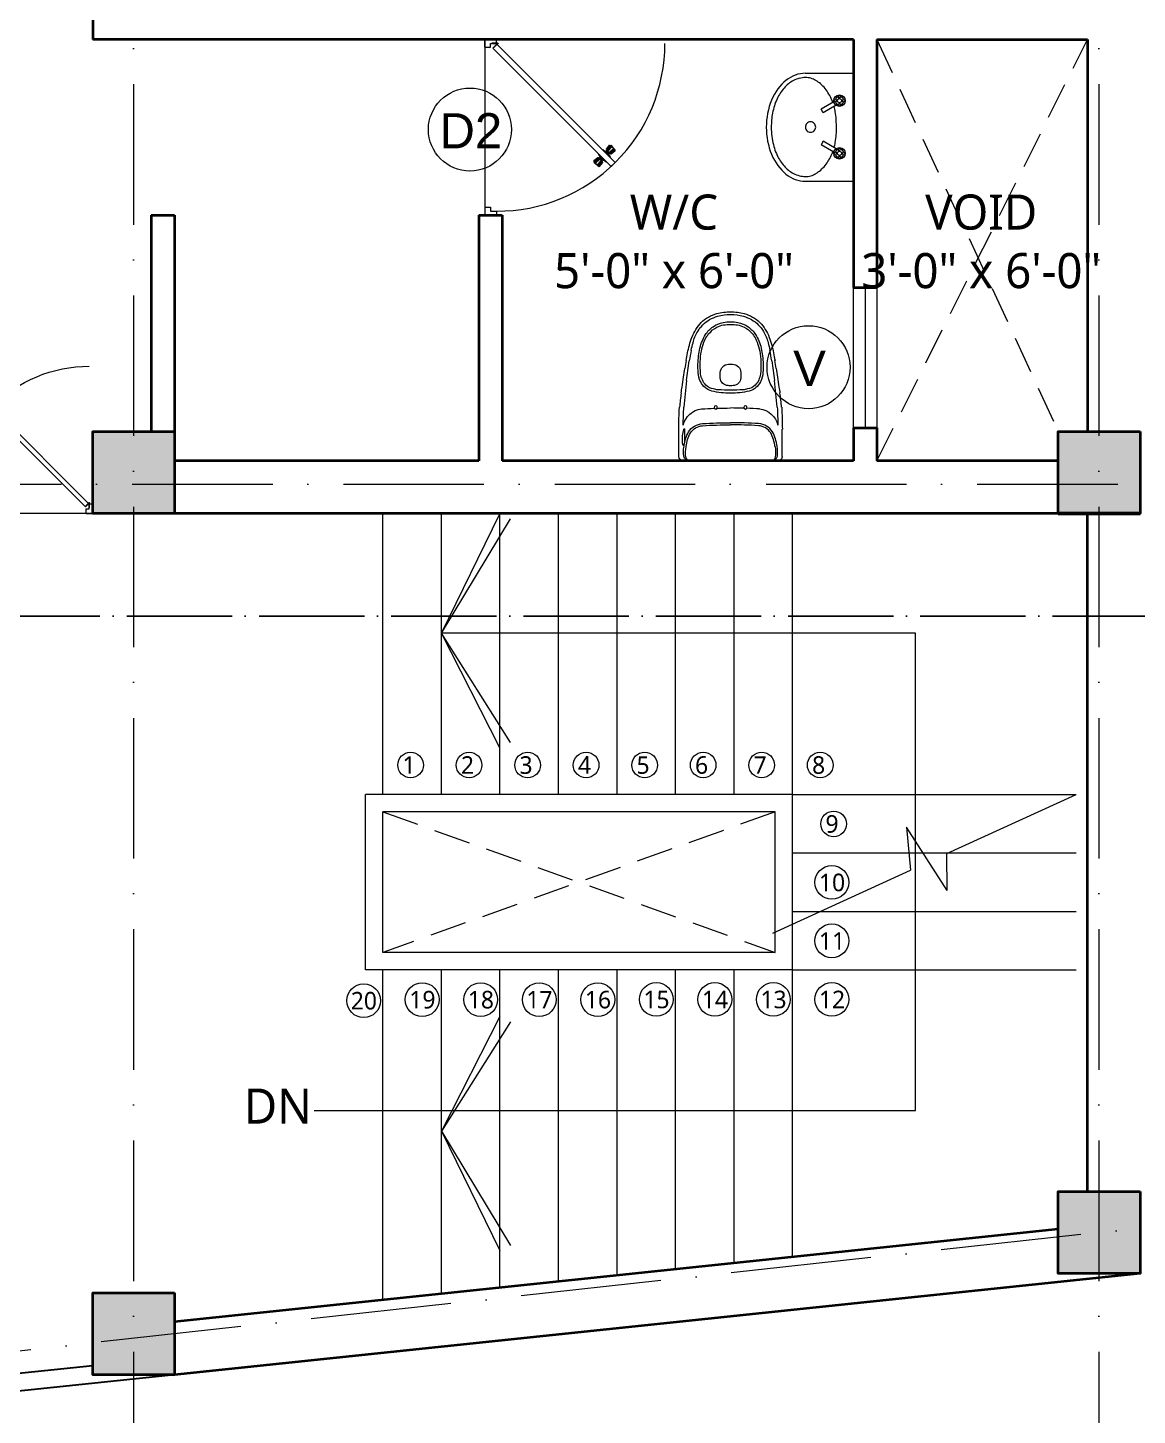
# Model space of a CAD drawing. Header units: inches. Extents: x -71 to 2682309, y -3332 to 801571.
# Drawn here: x 2655891.7 to 2656081.3, y 799661.4 to 799898.5 of the extents above; entities that cross this region are included whole.
import ezdxf

# ---------------------------------------------------------------- set-up
doc = ezdxf.new("R2010")
doc.units = ezdxf.units.IN
doc.header["$MEASUREMENT"] = 0
doc.header["$PDMODE"] = 99
for name, pattern in [('ACAD_ISO02W100', [15, 12, -3]), ('ACAD_ISO04W100', [30, 24, -3, 0, -3]), ('ACAD_ISO10W100', [18, 12, -3, 0, -3]), ('HIDDEN2', [0.1875, 0.125, -0.0625]), ('SOLID', [0])]:
    doc.linetypes.add(name, pattern=pattern)
for name, color, linetype, lineweight in [('CONC. OUTLINE RA', 150, 'Continuous', 40), ('dimension EA', 251, 'Continuous', 5), ('ele 4', 114, 'Continuous', 9), ('elev 2', 20, 'Continuous', 25), ('FIXTURES', 23, 'Continuous', 9), ('HATCH RA', 8, 'Continuous', 9), ('Overhang EA', 164, 'HIDDEN2', 5), ('PUERTAS', 7, 'Continuous', 13), ('stair EA', 132, 'Continuous', 5), ('STAIR PLAN AND ELEV RA', 124, 'Continuous', 20), ('TEXTURE EA', 8, 'ACAD_ISO10W100', 9), ('wall EA', 24, 'Continuous', 40), ('WALL RA', 42, 'Continuous', 50), ('WALL__HALF_NEW', 42, 'Continuous', 30), ('Win EA', 114, 'Continuous', 5)]:
    doc.layers.add(name, color=color, linetype=linetype, lineweight=lineweight)
for name, color, linetype in [('HACTH', 7, 'Continuous'), ('lettring', 7, 'Continuous'), ('text EA', 7, 'Continuous')]:
    doc.layers.add(name, color=color, linetype=linetype)
doc.styles.add('EAPL', font='arial.ttf', dxfattribs={"height": 8})
doc.styles.get("Standard").update_dxf_attribs({"font": 'arial.ttf'})
doc.dimstyles.new('EA Copy of 1-8', dxfattribs={"dimtxt": 8, "dimasz": 6, "dimexe": 4, "dimexo": 6, "dimgap": 2, "dimtad": 1, "dimdec": 0, "dimzin": 0, "dimdsep": 46, "dimlunit": 3, "dimtxsty": 'EAPL', "dimblk": 'DOTSMALL', "dimcen": -0.09, "dimdle": 6, "dimclrd": 256, "dimclre": 256, "dimclrt": 256, "dimadec": 0, "dimazin": 0, "dimtfac": 8, "dimtdec": 0, "dimtix": 1, "dimtmove": 0, "dimatfit": 3, "dimldrblk": 'OPEN30', "dimfxl": 1, "dimfxlon": 1, "dimtolj": 1, "dimtzin": 0, "dimlwd": -1, "dimlwe": -1, "dimarcsym": 0})

# ---------------------------------------------------------------- blocks, each defined once
blk = doc.blocks.new('COLUMN')
at = {"layer": 'HACTH', "lineweight": 30, "transparency": 33554541}
h = blk.add_hatch(color=256, dxfattribs=at)
h.dxf.hatch_style = 1
h.paths.add_polyline_path([(2659104.19, 784576.38), (2659090.19, 784576.38), (2659090.19, 784562.38), (2659104.19, 784562.38)])
at = {"layer": 'CONC. OUTLINE RA'}
blk.add_lwpolyline([(2659090.19, 784576.38), (2659104.19, 784576.38), (2659104.19, 784562.38), (2659090.19, 784562.38)], close=True, dxfattribs=at)
blk = doc.blocks.new('inodor.')
at = {"layer": 'FIXTURES'}
for p, q in [((-0.246, 0.02), (-0.246, 0.15)), ((0.217, 0.0912), (0.217, 0.15)), ((0.246, 0.02), (0.246, 0.15)), ((0, 0), (-0.226, 0)), ((0.226, 0), (0, 0))]:
    blk.add_line(p, q, dxfattribs=at)
for points in [[(0.01, 0.4589, 0.007027), (0, 0.459, 0.007027), (-0.01, 0.4589, 0.007027)], [(-0.0121, 0.3572, 0.008513), (0, 0.357, 0.008513), (0.0121, 0.3572)], [(-0.1377, 0.2467, -0.007095), (-0.0772, 0.2497, -0.016156)], [(-0.0635, 0.2501, -0.007449), (0.0001, 0.251, -0.016156)], [(0.0635, 0.2501, 0.007449), (-0.0001, 0.251, 0.016156)], [(0.1377, 0.2467, 0.007095), (0.0772, 0.2497, 0.016156)], [(-0.2211, 0.0693, -0.08544), (-0.1997, 0.1377, -0.239157), (-0.1333, 0.1768, -0.016156), (0, 0.181)], [(-0.2112, 0.0677, -0.085204), (-0.191, 0.1327, -0.237532), (-0.1326, 0.1669, -0.016156), (0, 0.171, -0.016156)], [(0.2211, 0.0693, 0.08544), (0.1997, 0.1377, 0.239157), (0.1333, 0.1768, 0.016156), (0, 0.181)], [(0.2112, 0.0677, 0.085204), (0.191, 0.1327, 0.237532), (0.1327, 0.1669, 0.016156), (0, 0.171, 0.016156)], [(-0.1947, 0, -0.302605), (-0.2228, 0.0216, -0.077585), (-0.2211, 0.0693, -0.004437)], [(0.1947, 0, 0.302605), (0.2228, 0.0216, 0.077585), (0.2211, 0.0693, 0.004437)]]:
    blk.add_lwpolyline(points, format="xyb", dxfattribs=at)
for centre in [(-0.0705, 0.254), (0.0705, 0.254)]:
    blk.add_circle(centre, 0.008, dxfattribs=at)
for centre, radius, start, end in [((-0.027, 0.5421), 0.1612, 118.93048, 134.32098), ((-0.0265, 0.5405), 0.1495, 119.15565, 134.85781), ((-0.0073, 0.5111), 0.1979, 106.94922, 119.59914), ((0.0106, 0.4624), 0.2357, 107.76105, 117.78456), ((-0.0037, 0.457), 0.251, 89.14556, 104.11723), ((0, 0.458), 0.237, 90, 105), ((-0.005, 0.4865), 0.1736, 88.22004, 100), ((0.005, 0.4865), 0.1736, 80, 91.77996), ((0.0037, 0.457), 0.251, 75.88277, 90.85444), ((0, 0.458), 0.237, 75, 90), ((-0.0106, 0.4624), 0.2357, 62.21544, 72.23895), ((0.0073, 0.5111), 0.1979, 60.40086, 73.05078), ((0.0265, 0.5405), 0.1495, 45.14219, 60.84435), ((0.027, 0.5421), 0.1612, 45.67902, 61.06952), ((0.0287, 0.5029), 0.2285, 137.45374, 158.47838), ((-0.0053, 0.5203), 0.1778, 148.10609, 166.7742), ((-0.0299, 0.5438), 0.1447, 134.8393, 150.85872), ((0.0264, 0.5059), 0.173, 147.15489, 158.07455), ((-0.02, 0.5397), 0.1157, 123.11965, 148.72117), ((-0.0549, 0.5591), 0.066, 136.368, 151.72993), ((0.0096, 0.5066), 0.1491, 119.9381, 138.87188), ((-0.0172, 0.5503), 0.1086, 99.40647, 127.45796), ((-0.0158, 0.5343), 0.1126, 98.81673, 115.76904), ((-0.0202, 0.5525), 0.106, 97.8783, 97.99982), ((-0.005, 0.4865), 0.1616, 88.22004, 100), ((0.005, 0.4865), 0.1616, 80, 91.77996), ((0.0158, 0.5343), 0.1126, 64.23096, 81.18327), ((0.0202, 0.5525), 0.106, 82.00018, 82.1217), ((0.0172, 0.5503), 0.1086, 52.54204, 80.59353), ((-0.0096, 0.5066), 0.1491, 41.12812, 60.0619), ((0.02, 0.5397), 0.1157, 31.27883, 56.88035), ((0.0549, 0.5591), 0.066, 28.27007, 43.632), ((-0.0264, 0.5059), 0.173, 21.92545, 32.84511), ((0.0299, 0.5438), 0.1447, 29.14128, 45.1607), ((-0.0287, 0.5029), 0.2285, 21.52162, 42.54626), ((0.0053, 0.5203), 0.1778, 13.2258, 31.89391), ((1.9474, 0.0287), 2.2055, 166.34606, 167.32186), ((0.0914, 0.479), 0.2957, 158.62573, 166.25), ((0.3012, 0.4245), 0.4987, 164.10771, 168.24279), ((0.0856, 0.4786), 0.2381, 157.30466, 175.17999), ((0.108, 0.4746), 0.2508, 159.23433, 169.21768), ((-0.0144, 0.5238), 0.1189, 146.00206, 160.52528), ((0.0144, 0.5238), 0.1189, 19.47472, 33.99794), ((-0.108, 0.4746), 0.2508, 10.78232, 20.76567), ((-0.0856, 0.4786), 0.2381, 4.82001, 22.69534), ((-0.3012, 0.4245), 0.4987, 11.75721, 15.89229), ((-0.0914, 0.479), 0.2957, 13.75, 21.37427), ((-1.9474, 0.0287), 2.2055, 12.67814, 13.65394), ((-1.4983, 0.6625), 1.3005, 350.10224, 351.7743), ((3.3385, -0.1783), 3.6096, 168.96347, 169.54888), ((2.6372, 0.0516), 2.865, 171.49747, 173.37575), ((-2.0212, 0.8332), 1.8598, 348.9001, 350.49375), ((0.2, 0.4492), 0.3551, 172.00263, 184.67475), ((0.2845, 0.4587), 0.4291, 178.40569, 186.19484), ((0.2462, 0.4501), 0.3912, 169.49214, 176.99611), ((-0.2462, 0.4501), 0.3912, 3.00389, 10.50786), ((-0.2845, 0.4587), 0.4291, 353.80516, 1.59431), ((-0.2, 0.4492), 0.3551, 355.32525, 7.99737), ((2.0212, 0.8332), 1.8598, 189.50625, 191.0999), ((-2.6372, 0.0516), 2.865, 6.62425, 8.50253), ((-3.3385, -0.1783), 3.6096, 10.45112, 11.03653), ((1.4983, 0.6625), 1.3005, 188.2257, 189.89776), ((24.5701, -3.2455), 25.0595, 171.63952, 171.74931), ((1.4962, 0.1679), 1.7347, 171.00795, 172.36947), ((-0.0457, 0.4256), 0.1084, 182.81716, 207.24811), ((-0.0472, 0.425), 0.0958, 187.5458, 223.004), ((0.3365, 0.408), 0.3855, 178.1961, 182.1137), ((-0.0088, 0.4189), 0.04, 91.61035, 178.1961), ((0.0088, 0.4189), 0.04, 1.8039, 88.38965), ((-0.3365, 0.408), 0.3855, 357.8863, 1.8039), ((0.0472, 0.425), 0.0958, 316.996, 352.4542), ((0.0457, 0.4256), 0.1084, 332.75189, 357.18284), ((-1.4962, 0.1679), 1.7347, 7.63053, 8.99205), ((-24.5701, -3.2455), 25.0595, 8.25069, 8.36048), ((0.3906, 0.2338), 0.6316, 169.33468, 171.92886), ((-7.4261, 1.0747), 7.2506, 353.51267, 354.51799), ((-0.0663, 0.4115), 0.0836, 205.157, 254.34811), ((-0.0745, 0.3991), 0.0581, 222.77648, 264.10841), ((0.0024, 0.7408), 0.4198, 257.44549, 269.67915), ((-0.0571, 0.4156), 0.0779, 252.50256, 268.58197), ((0.0216, 1.439), 1.1042, 265.81342, 268.87997), ((-0.0108, 0.3952), 0.038, 182.1137, 268.04905), ((-0.0216, 1.439), 1.1042, 271.12003, 274.18658), ((-0.0024, 0.7408), 0.4198, 270.32085, 282.55451), ((0.0108, 0.3952), 0.038, 271.95095, 357.8863), ((0.0571, 0.4156), 0.0779, 271.41803, 287.49744), ((0.0745, 0.3991), 0.0581, 275.89159, 317.22352), ((0.0663, 0.4115), 0.0836, 285.65189, 334.843), ((7.4261, 1.0747), 7.2506, 185.48201, 186.48733), ((-0.3906, 0.2338), 0.6316, 8.07114, 10.66532), ((-7.5503, 1.1579), 7.3631, 352.95074, 353.48555), ((7.5503, 1.1579), 7.3631, 186.51445, 187.04926), ((1.934, 0.136), 2.1801, 176.89091, 179.63193), ((1.934, 0.136), 2.1592, 176.82606, 179.11181), ((-0.1274, 0.1472), 0.1, 95.91249, 167.1561), ((0.1274, 0.1472), 0.1, 12.8439, 84.08751), ((-1.934, 0.136), 2.1592, 0.88819, 3.17394), ((-1.934, 0.136), 2.1801, 0.36807, 3.10909), ((0.2195, 0.1488), 0.00279, 14.85125, 154.69891), ((0.0235, 0.0968), 0.2056, 358.35429, 14.85125), ((-0.0694, 0.0399), 0.1446, 168.91936, 188.79266), ((0.0694, 0.0399), 0.1446, 351.19966, 11.07295), ((0.2218, 0.0774), 0.0046, 254.91375, 339.92654), ((0.1809, 0.0924), 0.0481, 339.92654, 358.2641), ((-0.226, 0.02), 0.02, 180, 270), ((-0.1915, 0.021), 0.021, 188.79266, 269.99231), ((0.1915, 0.021), 0.021, 270, 351.19966), ((0.226, 0.02), 0.02, 270, 0)]:
    blk.add_arc(centre, radius, start, end, dxfattribs=at)
blk = doc.blocks.new('sds')
at = {"layer": 'FIXTURES'}
for p, q in [((-2218.56, -25975.94), (-2230.13, -25975.94)), ((-2230.13, -26001.99), (-2230.13, -25975.94)), ((-2227.24, -25982.55), (-2227.51, -25982.55)), ((-2227.23, -25982.8), (-2227.51, -25982.8)), ((-2226.88, -25982.19), (-2226.88, -25981.92)), ((-2226.63, -25982.19), (-2226.63, -25981.92)), ((-2226.28, -25982.55), (-2226.01, -25982.55)), ((-2226.27, -25982.8), (-2226.01, -25982.8)), ((-2225.4, -25982.92), (-2222.33, -25984.73)), ((-2226.88, -25983.15), (-2226.88, -25983.42)), ((-2226.63, -25983.15), (-2226.63, -25983.42)), ((-2225.93, -25983.77), (-2222.84, -25985.59)), ((-2222.84, -25985.59), (-2222.33, -25984.73)), ((-2210.38, -25987.33), (-2210.61, -25985.7)), ((-2226.05, -25989.04), (-2225.98, -25990.85)), ((-2210.31, -25988.99), (-2210.38, -25987.33)), ((-2225.93, -25994.26), (-2222.84, -25992.44)), ((-2222.84, -25992.44), (-2222.33, -25993.3)), ((-2227.24, -25995.23), (-2227.51, -25995.23)), ((-2227.23, -25995.48), (-2227.51, -25995.48)), ((-2226.88, -25994.88), (-2226.88, -25994.61)), ((-2226.88, -25995.84), (-2226.88, -25996.11)), ((-2226.63, -25994.88), (-2226.63, -25994.61)), ((-2226.63, -25995.84), (-2226.63, -25996.11)), ((-2226.28, -25995.23), (-2226.01, -25995.23)), ((-2226.27, -25995.48), (-2226.01, -25995.48)), ((-2225.4, -25995.11), (-2222.33, -25993.3)), ((-2218.56, -26001.99), (-2230.13, -26001.99))]:
    blk.add_line(p, q, dxfattribs=at)
for centre, radius in [((-2226.76, -25982.67), 1.38), ((-2227.76, -25982.67), 0.28), ((-2226.76, -25982.67), 0.5), ((-2226.76, -25981.67), 0.28), ((-2225.76, -25982.67), 0.28), ((-2226.76, -25983.67), 0.28), ((-2226.76, -25995.36), 1.38), ((-2227.76, -25995.36), 0.28), ((-2226.76, -25995.36), 0.5), ((-2226.76, -25994.36), 0.28), ((-2226.76, -25996.36), 0.28), ((-2225.76, -25995.36), 0.28)]:
    blk.add_circle(centre, radius, dxfattribs=at)
for centre, start, end in [((-2226.76, -25982.67), 106.4413, 164.0789), ((-2226.76, -25982.67), 195.2407, 254.2093), ((-2226.76, -25982.67), 16.12, 74.0884), ((-2226.76, -25982.67), 286.2342, 343.9047), ((-2226.76, -25995.36), 106.4413, 164.0789), ((-2226.76, -25995.36), 195.2407, 254.2093), ((-2226.76, -25995.36), 16.12, 74.0884), ((-2226.76, -25995.36), 286.2342, 343.9047)]:
    blk.add_arc(centre, 1, start, end, dxfattribs=at)
for centre, major_axis, ratio, start_param, end_param in [((-2218.53, -25988.96), (0, 13.02), 0.724155, 3.137771, 6.287008), ((-2214.97, -25986.38), (7.53, 7.53), 1, 1.678651, 1.83291), ((-2216.61, -25985.07), (6.04, 6.04), 1, 1.504232, 1.678661), ((-2216.98, -25984.64), (5.64, 5.64), 1, 1.316574, 1.504228), ((-2218.35, -25982.32), (3.74, 3.74), 1, 1.07685, 1.316569), ((-2218.61, -25981.43), (3.08, 3.08), 1, 0.7743, 1.076864), ((-2218.63, -25983.26), (4.37, -4.37), 1, 2.10183, 2.345085), ((-2218.79, -25983.88), (4.83, -4.83), 1, 1.883698, 2.101826), ((-2218.81, -25983.92), (4.86, -4.86), 1, 1.666395, 1.883698), ((-2220.42, -25985.87), (6.65, 6.65), 1, -0.057615, 0.095594), ((-2221.54, -25986.86), (7.7, 7.7), 1, -0.198771, -0.057619), ((-2214.31, -25987.09), (8.17, 8.17), 1, 1.947834, 2.000745), ((-2212.07, -25988.06), (9.9, -9.9), 1, 3.403712, 3.518621), ((-2220.56, -25986.21), (6.87, 6.87), 1, -0.358811, -0.198757), ((-2224.57, -25988.03), (9.99, 9.99), 1, -0.489263, -0.358825), ((-2204.11, -25989), (15.52, 15.52), 1, 2.187096, 2.357684), ((-2212.86, -25987.51), (9.24, 9.24), 1, 2.087856, 2.187093), ((-2228.69, -25989.29), (13.03, -13.03), 1, 0.981453, 1.081552), ((-2219.77, -25989.01), (0.884, 0.884), 1, 0.785401, 2.356222), ((-2219.77, -25989.01), (0.884, 0.884), 1, 2.356182, 3.927004), ((-2219.77, -25989.01), (0.884, -0.884), 1, 0.78537, 2.356192), ((-2219.77, -25989.01), (0.884, -0.884), 1, 5.49779, 7.068611), ((-2226.09, -25989.26), (11.16, -11.16), 1, 0.587777, 0.802642), ((-2204.11, -25989.03), (15.52, -15.52), 1, 4.010318, 4.096091), ((-2212.86, -25990.52), (9.24, -9.24), 1, 4.096092, 4.195322), ((-2228.69, -25988.74), (13.03, 13.03), 1, -1.081552, -0.983033), ((-2214.31, -25990.94), (8.17, -8.17), 1, 4.282431, 4.335351), ((-2212.07, -25989.97), (9.9, -9.9), 1, 4.335361, 4.45027), ((-2220.56, -25991.82), (6.87, -6.87), 1, 0.198757, 0.358811), ((-2224.57, -25989.99), (9.99, -9.99), 1, 0.358825, 0.489263), ((-2214.97, -25991.65), (7.53, 7.53), 1, 2.879479, 3.033738), ((-2216.61, -25992.96), (6.04, -6.04), 1, 4.604524, 4.778953), ((-2216.98, -25993.39), (5.64, 5.64), 1, 3.208161, 3.395815), ((-2218.81, -25994.11), (4.86, -4.86), 1, 5.970284, 6.187586), ((-2220.42, -25992.16), (6.65, -6.65), 1, 6.187591, 6.3408), ((-2221.54, -25991.17), (7.7, 7.7), 1, -1.513178, -1.372025), ((-2218.35, -25995.71), (3.74, 3.74), 1, 3.395821, 3.63554), ((-2218.61, -25996.6), (3.08, 3.08), 1, 3.635527, 3.93809), ((-2218.63, -25994.77), (4.37, -4.37), 1, 5.508897, 5.752153), ((-2218.79, -25994.15), (4.83, 4.83), 1, 4.181359, 4.399487)]:
    blk.add_ellipse(centre, major_axis=major_axis, ratio=ratio, start_param=start_param, end_param=end_param, dxfattribs=at)
blk = doc.blocks.new('3ft')
at = {"layer": 'PUERTAS', "color": 6}
for p, q in [((1.01, 2.52), (25.23, 26.74)), ((26.05, 25.92), (1.77, 1.64)), ((26.05, 25.92), (25.23, 26.74)), ((0, 2.4), (0, 0)), ((0.72, 2.4), (0, 2.4)), ((1.6, 0), (0, 0)), ((0.72, 1.52), (0.72, 2.44)), ((0.8, 1.52), (0.72, 1.52)), ((0.8, 1.52), (0.8, 2.41)), ((0.8, 1.2), (0.8, 1.52)), ((1.6, 1.2), (0.8, 1.2)), ((1.57, 1.84), (0.94, 2.47)), ((1.63, 1.89), (0.97, 2.55)), ((1.63, 1.89), (1.57, 1.84)), ((1.77, 1.64), (1.57, 1.84)), ((1.6, 0), (1.6, 1.2)), ((34.4, 0), (34.4, 1.2)), ((34.4, 1.2), (35.2, 1.2)), ((34.4, 0), (36, 0)), ((35.2, 1.2), (35.2, 2.4)), ((35.2, 2.4), (36, 2.4)), ((36, 0), (36, 2.4))]:
    blk.add_line(p, q, dxfattribs=at)
at = {"layer": 'PUERTAS', "color": 8}
for p, q in [((22.57, 24.94), (21.65, 25.68)), ((22.63, 24.99), (21.69, 25.75)), ((22.74, 25.1), (21.84, 25.9)), ((22.13, 26.28), (21.98, 26.13)), ((22.88, 25.24), (22.01, 26.06)), ((22.13, 26.28), (22.27, 26.42)), ((22.29, 26.41), (22.27, 26.42)), ((23.16, 25.52), (22.34, 26.39)), ((23.3, 25.66), (22.5, 26.56)), ((23.41, 25.77), (22.65, 26.71)), ((23.46, 25.83), (22.72, 26.75)), ((24.08, 25.71), (23.57, 25.38)), ((22.69, 24.32), (23.02, 24.83)), ((22.95, 24.96), (22.84, 25.07)), ((22.98, 24.99), (22.86, 25.1)), ((23.03, 25.04), (22.91, 25.15)), ((22.91, 24.53), (23.1, 24.91)), ((23.11, 25.12), (22.99, 25.23)), ((23.13, 24.76), (23.18, 24.99)), ((23.28, 25.3), (23.17, 25.41)), ((23.36, 25.37), (23.25, 25.49)), ((23.31, 24.94), (23.28, 25.08)), ((23.41, 25.43), (23.3, 25.54)), ((23.46, 25.09), (23.32, 25.13)), ((23.44, 25.45), (23.33, 25.56)), ((23.64, 25.27), (23.41, 25.22)), ((23.87, 25.49), (23.49, 25.3)), ((23.63, 23.38), (24.14, 23.72)), ((23.84, 23.6), (24.22, 23.79)), ((24.07, 23.82), (24.3, 23.88)), ((24.25, 24), (24.39, 23.97)), ((24.25, 23.26), (24.99, 22.34)), ((24.27, 23.64), (24.38, 23.53)), ((24.3, 23.67), (24.41, 23.56)), ((24.3, 23.32), (25.06, 22.38)), ((24.35, 23.72), (24.46, 23.61)), ((24.4, 24.15), (24.43, 24.01)), ((24.41, 23.43), (25.2, 22.53)), ((24.43, 23.8), (24.54, 23.69)), ((24.58, 24.33), (24.52, 24.1)), ((24.55, 23.57), (25.37, 22.7)), ((24.6, 23.97), (24.72, 23.86)), ((24.8, 24.56), (24.61, 24.18)), ((25.02, 24.77), (24.68, 24.26)), ((24.68, 24.05), (24.79, 23.94)), ((24.73, 24.1), (24.85, 23.99)), ((24.76, 24.13), (24.87, 24.02)), ((24.83, 23.85), (25.7, 23.03)), ((24.97, 23.99), (25.87, 23.2)), ((25.08, 24.1), (26.02, 23.34)), ((25.14, 24.15), (26.06, 23.41)), ((25.58, 22.82), (25.43, 22.67)), ((25.58, 22.82), (25.73, 22.97)), ((25.72, 22.98), (25.73, 22.97)), ((0, 0), (36, 0))]:
    blk.add_line(p, q, dxfattribs=at)
at = {"layer": 'PUERTAS', "color": 1}
for p, q in [((21.67, 25.73), (22.17, 26.23)), ((22.49, 24.95), (21.67, 25.61)), ((21.7, 25.82), (22.14, 26.26)), ((21.73, 25.79), (21.7, 25.82)), ((22.58, 26.7), (22.14, 26.26)), ((22.67, 26.73), (22.17, 26.23)), ((22.61, 26.67), (22.58, 26.7)), ((23.45, 25.91), (22.79, 26.73)), ((23.44, 25.81), (23.02, 25.38)), ((23.33, 25.7), (23.34, 25.69)), ((24.15, 25.79), (23.68, 25.48)), ((24.27, 25.78), (24.26, 25.79)), ((22.6, 24.96), (23.02, 25.38)), ((22.61, 24.25), (22.92, 24.72)), ((22.62, 24.13), (22.61, 24.14)), ((22.7, 25.07), (22.71, 25.06)), ((22.82, 25.06), (23.08, 25.32)), ((22.94, 24.95), (22.83, 25.07)), ((22.92, 24.72), (22.92, 24.72)), ((22.93, 24.94), (23.19, 25.21)), ((22.93, 24.84), (22.93, 24.83)), ((23.34, 25.58), (23.08, 25.32)), ((23.46, 25.47), (23.19, 25.21)), ((23.45, 25.46), (23.33, 25.57)), ((23.44, 23.31), (23.45, 23.3)), ((23.56, 23.3), (24.03, 23.61)), ((23.57, 25.47), (23.57, 25.47)), ((23.68, 25.48), (23.68, 25.48)), ((24.03, 23.61), (24.03, 23.62)), ((24.14, 23.62), (24.14, 23.62)), ((24.25, 23.62), (24.51, 23.89)), ((24.26, 23.29), (24.69, 23.71)), ((24.26, 23.63), (24.37, 23.52)), ((24.26, 23.18), (24.92, 22.37)), ((24.37, 23.52), (24.63, 23.77)), ((24.37, 23.4), (24.37, 23.4)), ((24.78, 24.15), (24.51, 23.89)), ((24.89, 24.03), (24.63, 23.77)), ((25.11, 24.14), (24.69, 23.71)), ((24.77, 24.14), (24.88, 24.03)), ((24.79, 24.38), (24.78, 24.37)), ((24.78, 24.26), (24.78, 24.26)), ((25.1, 24.84), (24.79, 24.38)), ((25, 24.03), (25, 24.03)), ((25.04, 22.36), (25.54, 22.86)), ((25.09, 24.96), (25.1, 24.95)), ((25.13, 22.39), (25.57, 22.83)), ((25.22, 24.14), (26.03, 23.48)), ((26.04, 23.37), (25.54, 22.86)), ((26.01, 23.27), (25.57, 22.83)), ((25.98, 23.3), (26.01, 23.27)), ((25.1, 22.42), (25.13, 22.39))]:
    blk.add_line(p, q, dxfattribs=at)
at = {"layer": 'PUERTAS', "color": 2}
for p, q in [((21.99, 26.11), (21.98, 26.13)), ((25.42, 22.68), (25.43, 22.67))]:
    blk.add_line(p, q, dxfattribs=at)
at = {"layer": 'PUERTAS', "color": 6}
for radius in [0.155, 0.0752]:
    blk.add_circle((0.82, 2.56), radius, dxfattribs=at)
blk.add_arc((0.82, 2.56), 34.38, 359.7285, 90.0333, dxfattribs=at)
at = {"layer": 'PUERTAS', "color": 1}
for centre, start, end in [((22.73, 26.68), 38.9236, 135), ((23.28, 25.63), 315, 45), ((23.39, 25.86), 315, 38.9236), ((24.2, 25.73), 45, 135), ((22.54, 25.01), 231.0764, 315), ((22.67, 24.2), 135, 225), ((22.77, 25.12), 225, 315), ((22.99, 24.89), 135, 219.7428), ((22.87, 24.78), 315, 39.7428), ((23.51, 23.36), 225, 315), ((23.51, 25.41), 50.2572, 135), ((23.62, 25.53), 230.2572, 315), ((24.09, 23.56), 50.2572, 135), ((24.2, 23.68), 230.2572, 315), ((24.32, 23.23), 135, 218.9236), ((24.42, 23.46), 135, 225), ((24.84, 24.31), 135, 219.7428), ((24.72, 24.21), 315, 39.7428), ((24.94, 23.98), 45, 135), ((25.04, 24.89), 315, 45), ((25.17, 24.08), 51.0764, 135), ((25.98, 23.42), 315, 51.0764), ((24.98, 22.42), 218.9236, 315)]:
    blk.add_arc(centre, 0.08, start, end, dxfattribs=at)
blk = doc.blocks.new('*U327')
at = {"color": 3, "xscale": -1}
blk.add_blockref('3ft', (42, 0), dxfattribs=at)
blk = doc.blocks.new('_DotSmall')
at = {"color": 0, "linetype": 'ByBlock', "const_width": 0.5}
blk.add_lwpolyline([(-0.0625, 0, 1), (0.0625, 0, 1)], format="xyb", close=True, dxfattribs=at)
blk = doc.blocks.new('*D383')
at = {"layer": 'Defpoints', "color": 0, "transparency": 16777216}
for p in [(2655854.81, 799820.03), (2655902.81, 799820.03), (2655902.81, 799636.36)]:
    blk.add_point(p, dxfattribs=at)
at = {"layer": 'dimension EA', "transparency": 16777216}
for p, q in [((2655854.81, 799637.36), (2655854.81, 799632.36)), ((2655902.81, 799637.36), (2655902.81, 799632.36)), ((2655848.81, 799636.36), (2655908.81, 799636.36))]:
    blk.add_line(p, q, dxfattribs=at)
at = {"layer": 'dimension EA', "transparency": 16777216, "xscale": 6, "yscale": 6, "zscale": 6, "rotation": 180}
blk.add_blockref('_DotSmall', (2655854.81, 799636.36), dxfattribs=at)
at = {"layer": 'dimension EA', "transparency": 16777216, "xscale": 6, "yscale": 6, "zscale": 6}
blk.add_blockref('_DotSmall', (2655902.81, 799636.36), dxfattribs=at)
at = {"layer": 'dimension EA', "transparency": 16777216, "insert": (2655878.81, 799642.36), "char_height": 8, "attachment_point": 5, "style": 'EAPL'}
blk.add_mtext("\\A1;4'", dxfattribs=at)
blk = doc.blocks.new('_Open30')
at = {"color": 0, "linetype": 'ByBlock', "lineweight": -2}
for p, q in [((-1, 0.268), (0, 0)), ((0, 0), (-1, -0.268)), ((0, 0), (-1, 0))]:
    blk.add_line(p, q, dxfattribs=at)
blk = doc.blocks.new('*D384')
at = {"layer": 'Defpoints', "color": 0, "transparency": 16777216}
for p in [(2655902.81, 799820.03), (2655916.81, 799672.86), (2655916.81, 799636.36)]:
    blk.add_point(p, dxfattribs=at)
at = {"layer": 'dimension EA', "transparency": 16777216}
for p, q in [((2655902.81, 799637.36), (2655902.81, 799632.36)), ((2655916.81, 799637.36), (2655916.81, 799632.36)), ((2655902.81, 799636.36), (2655896.81, 799636.36)), ((2655902.81, 799636.36), (2655916.81, 799636.36)), ((2655916.81, 799636.36), (2655922.81, 799636.36))]:
    blk.add_line(p, q, dxfattribs=at)
at = {"layer": 'dimension EA', "transparency": 16777216, "xscale": 6, "yscale": 6, "zscale": 6}
blk.add_blockref('_DotSmall', (2655902.81, 799636.36), dxfattribs=at)
at = {"layer": 'dimension EA', "transparency": 16777216, "xscale": 6, "yscale": 6, "zscale": 6, "rotation": 180}
blk.add_blockref('_DotSmall', (2655916.81, 799636.36), dxfattribs=at)
at = {"layer": 'dimension EA', "transparency": 16777216, "insert": (2655909.81, 799642.38), "char_height": 8, "attachment_point": 5, "style": 'EAPL'}
blk.add_mtext('\\A1;1\'-2"', dxfattribs=at)
blk = doc.blocks.new('*D385')
at = {"layer": 'Defpoints', "color": 0, "transparency": 16777216}
for p in [(2656067.81, 799690.16), (2655916.81, 799672.86), (2656067.81, 799636.36)]:
    blk.add_point(p, dxfattribs=at)
at = {"layer": 'dimension EA', "transparency": 16777216}
for p, q in [((2655916.81, 799637.36), (2655916.81, 799632.36)), ((2656067.81, 799637.36), (2656067.81, 799632.36)), ((2655910.81, 799636.36), (2656073.81, 799636.36))]:
    blk.add_line(p, q, dxfattribs=at)
at = {"layer": 'dimension EA', "transparency": 16777216, "xscale": 6, "yscale": 6, "zscale": 6, "rotation": 180}
blk.add_blockref('_DotSmall', (2655916.81, 799636.36), dxfattribs=at)
at = {"layer": 'dimension EA', "transparency": 16777216, "xscale": 6, "yscale": 6, "zscale": 6}
blk.add_blockref('_DotSmall', (2656067.81, 799636.36), dxfattribs=at)
at = {"layer": 'dimension EA', "transparency": 16777216, "insert": (2655992.31, 799642.38), "char_height": 8, "attachment_point": 5, "style": 'EAPL'}
blk.add_mtext('\\A1;12\'-7"', dxfattribs=at)
blk = doc.blocks.new('*D386')
at = {"layer": 'Defpoints', "color": 0, "transparency": 16777216}
for p in [(2656067.81, 799690.16), (2656081.81, 799690.16), (2656081.81, 799636.36)]:
    blk.add_point(p, dxfattribs=at)
at = {"layer": 'dimension EA', "transparency": 16777216}
for p, q in [((2656067.81, 799637.36), (2656067.81, 799632.36)), ((2656081.81, 799637.36), (2656081.81, 799632.36)), ((2656067.81, 799636.36), (2656061.81, 799636.36)), ((2656067.81, 799636.36), (2656081.81, 799636.36)), ((2656081.81, 799636.36), (2656087.81, 799636.36))]:
    blk.add_line(p, q, dxfattribs=at)
at = {"layer": 'dimension EA', "transparency": 16777216, "xscale": 6, "yscale": 6, "zscale": 6}
blk.add_blockref('_DotSmall', (2656067.81, 799636.36), dxfattribs=at)
at = {"layer": 'dimension EA', "transparency": 16777216, "xscale": 6, "yscale": 6, "zscale": 6, "rotation": 180}
blk.add_blockref('_DotSmall', (2656081.81, 799636.36), dxfattribs=at)
at = {"layer": 'dimension EA', "transparency": 16777216, "insert": (2656074.81, 799642.38), "char_height": 8, "attachment_point": 5, "style": 'EAPL'}
blk.add_mtext('\\A1;1\'-2"', dxfattribs=at)
blk = doc.blocks.new('*D387')
at = {"layer": 'Defpoints', "color": 0, "transparency": 16777216}
for p in [(2655759.87, 799820.03), (2655909.81, 799672.86), (2655909.81, 799612.36)]:
    blk.add_point(p, dxfattribs=at)
at = {"layer": 'dimension EA', "transparency": 16777216}
for p, q in [((2655759.87, 799613.36), (2655759.87, 799608.36)), ((2655909.81, 799613.36), (2655909.81, 799608.36)), ((2655753.87, 799612.36), (2655915.81, 799612.36))]:
    blk.add_line(p, q, dxfattribs=at)
at = {"layer": 'dimension EA', "transparency": 16777216, "xscale": 6, "yscale": 6, "zscale": 6, "rotation": 180}
blk.add_blockref('_DotSmall', (2655759.87, 799612.36), dxfattribs=at)
at = {"layer": 'dimension EA', "transparency": 16777216, "xscale": 6, "yscale": 6, "zscale": 6}
blk.add_blockref('_DotSmall', (2655909.81, 799612.36), dxfattribs=at)
at = {"layer": 'dimension EA', "transparency": 16777216, "insert": (2655834.84, 799618.45), "char_height": 8, "attachment_point": 5, "style": 'EAPL'}
blk.add_mtext('\\A1;12\'-6"', dxfattribs=at)
blk = doc.blocks.new('*D388')
at = {"layer": 'Defpoints', "color": 0, "transparency": 16777216}
for p in [(2656074.81, 799690.16), (2655909.81, 799672.86), (2656074.81, 799612.36)]:
    blk.add_point(p, dxfattribs=at)
at = {"layer": 'dimension EA', "transparency": 16777216}
for p, q in [((2655909.81, 799613.36), (2655909.81, 799608.36)), ((2656074.81, 799613.36), (2656074.81, 799608.36)), ((2655903.81, 799612.36), (2656080.81, 799612.36))]:
    blk.add_line(p, q, dxfattribs=at)
at = {"layer": 'dimension EA', "transparency": 16777216, "xscale": 6, "yscale": 6, "zscale": 6, "rotation": 180}
blk.add_blockref('_DotSmall', (2655909.81, 799612.36), dxfattribs=at)
at = {"layer": 'dimension EA', "transparency": 16777216, "xscale": 6, "yscale": 6, "zscale": 6}
blk.add_blockref('_DotSmall', (2656074.81, 799612.36), dxfattribs=at)
at = {"layer": 'dimension EA', "transparency": 16777216, "insert": (2655992.31, 799618.45), "char_height": 8, "attachment_point": 5, "style": 'EAPL'}
blk.add_mtext('\\A1;13\'-9"', dxfattribs=at)
blk = doc.blocks.new('*D618')
at = {"layer": 'Defpoints', "color": 0, "transparency": 16777216}
for p in [(2656081.81, 799685.65), (2655902.81, 799668.35), (2656081.81, 799587.62)]:
    blk.add_point(p, dxfattribs=at)
at = {"layer": 'lettring', "transparency": 16777216}
for p, q in [((2655896.81, 799587.62), (2656087.81, 799587.62)), ((2655902.81, 799588.62), (2655902.81, 799583.62)), ((2656081.81, 799588.62), (2656081.81, 799583.62))]:
    blk.add_line(p, q, dxfattribs=at)
at = {"layer": 'lettring', "transparency": 16777216, "xscale": 6, "yscale": 6, "zscale": 6, "rotation": 180}
blk.add_blockref('_DotSmall', (2655902.81, 799587.62), dxfattribs=at)
at = {"layer": 'lettring', "transparency": 16777216, "xscale": 6, "yscale": 6, "zscale": 6}
blk.add_blockref('_DotSmall', (2656081.81, 799587.62), dxfattribs=at)
at = {"layer": 'lettring', "transparency": 16777216, "insert": (2655992.31, 799593.64), "char_height": 8, "attachment_point": 5, "style": 'EAPL'}
blk.add_mtext('\\A1;14\'-11"', dxfattribs=at)

msp = doc.modelspace()

# ---------------------------------------------------------------- linework, layer by layer
at = {"linetype": 'ACAD_ISO02W100'}
msp.add_line((2656081.81, 799815.52), (2656067.81, 799815.52), dxfattribs=at)
at = {"layer": 'ele 4', "linetype": 'SOLID'}
for p, q in [((2656032.81, 799830.13), (2656032.81, 799854.13)), ((2656034.81, 799854.13), (2656034.81, 799830.13)), ((2656036.81, 799854.13), (2656036.81, 799830.13))]:
    msp.add_line(p, q, dxfattribs=at)
at = {"layer": 'elev 2', "linetype": 'ACAD_ISO04W100', "ltscale": 0.75}
msp.add_line((2655637.43, 799797.96), (2656208.9, 799797.96), dxfattribs=at)
at = {"layer": 'Overhang EA', "ltscale": 50}
for p, q in [((2656036.81, 799824.52), (2656072.81, 799896.52)), ((2656036.81, 799896.52), (2656067.81, 799829.52)), ((2656019.41, 799764.52), (2655952.41, 799740.52)), ((2655952.41, 799764.52), (2656019.41, 799740.52))]:
    msp.add_line(p, q, dxfattribs=at)
at = {"layer": 'stair EA'}
for p, q in [((2655952.41, 799767.52), (2655952.41, 799815.52)), ((2655962.41, 799767.52), (2655962.41, 799815.52)), ((2655972.41, 799767.52), (2655972.41, 799815.52)), ((2655982.41, 799767.52), (2655982.41, 799815.52)), ((2655992.41, 799767.52), (2655992.41, 799815.52)), ((2656002.41, 799767.52), (2656002.41, 799815.52)), ((2656012.41, 799767.52), (2656012.41, 799815.52)), ((2656022.41, 799745.34), (2656022.41, 799815.52)), ((2656022.41, 799767.52), (2655949.41, 799767.52)), ((2655949.41, 799737.52), (2655949.41, 799767.52)), ((2656022.41, 799767.52), (2656070.85, 799767.52)), ((2656048.76, 799757.4), (2656070.85, 799767.52)), ((2656019.41, 799764.52), (2655952.41, 799764.52)), ((2655952.41, 799740.52), (2655952.41, 799764.52)), ((2656019.41, 799740.52), (2656019.41, 799764.52)), ((2656048.84, 799751.11), (2656041.87, 799761.9)), ((2656041.87, 799761.9), (2656042.57, 799754.57)), ((2656022.41, 799757.52), (2656049.01, 799757.52)), ((2656048.84, 799751.11), (2656048.76, 799757.4)), ((2656049.01, 799757.52), (2656070.85, 799757.52)), ((2656019.05, 799743.8), (2656042.57, 799754.57)), ((2656022.41, 799747.52), (2656027.18, 799747.52)), ((2656027.18, 799747.52), (2656070.85, 799747.52)), ((2656022.41, 799688.68), (2656022.41, 799745.34)), ((2656019.41, 799740.52), (2655952.41, 799740.52)), ((2656022.41, 799737.52), (2655949.41, 799737.52)), ((2655952.41, 799681.34), (2655952.41, 799737.52)), ((2655962.41, 799682.39), (2655962.41, 799737.52)), ((2655972.41, 799683.44), (2655972.41, 799737.52)), ((2655982.41, 799684.48), (2655982.41, 799737.52)), ((2655992.41, 799685.53), (2655992.41, 799737.52)), ((2656002.41, 799686.58), (2656002.41, 799737.52)), ((2656012.41, 799687.63), (2656012.41, 799737.52)), ((2656022.41, 799737.52), (2656070.85, 799737.52))]:
    msp.add_line(p, q, dxfattribs=at)
for points in [[(2655972.41, 799775.48), (2655962.41, 799795.08), (2655972.41, 799815.48)], [(2655974.19, 799776.39), (2655962.41, 799795.08), (2655974.21, 799814.6)], [(2655940.68, 799713.52), (2656043.41, 799713.52), (2656043.41, 799795.09), (2655962.41, 799795.09)], [(2655972.41, 799729.56), (2655962.41, 799709.96), (2655972.41, 799689.56)], [(2655974.19, 799728.65), (2655962.41, 799709.96), (2655974.21, 799690.44)]]:
    msp.add_lwpolyline(points, dxfattribs=at)
for centre, radius in [((2655957.13, 799772.54), 2.19), ((2655967.13, 799772.54), 2.19), ((2655977.13, 799772.54), 2.19), ((2655987.13, 799772.54), 2.19), ((2655997.13, 799772.54), 2.19), ((2656007.13, 799772.54), 2.19), ((2656017.13, 799772.54), 2.19), ((2656027.13, 799772.54), 2.19), ((2656029.42, 799762.48), 2.19), ((2656029.12, 799752.49), 2.89), ((2656029.12, 799742.49), 2.89), ((2655949.12, 799732.27), 2.89), ((2655959.12, 799732.45), 2.89), ((2655969.12, 799732.45), 2.89), ((2655979.12, 799732.45), 2.89), ((2655989.12, 799732.45), 2.89), ((2655999.12, 799732.49), 2.89), ((2656009.12, 799732.49), 2.89), ((2656019.12, 799732.49), 2.89), ((2656029.12, 799732.49), 2.89)]:
    msp.add_circle(centre, radius, dxfattribs=at)
at = {"layer": 'STAIR PLAN AND ELEV RA'}
msp.add_line((2655940.81, 799815.52), (2656072.81, 799815.52), dxfattribs=at)
at = {"layer": 'TEXTURE EA', "linetype": 'ACAD_ISO10W100', "ltscale": 2}
for p, q in [((2655909.77, 800430.37), (2655909.77, 799557.64)), ((2656074.77, 800430.37), (2656074.77, 799557.64)), ((2655656.87, 799820.52), (2656177.77, 799820.52)), ((2656179.31, 799704.11), (2655656.86, 799646.84))]:
    msp.add_line(p, q, dxfattribs=at)
at = {"layer": 'TEXTURE EA', "linetype": 'ACAD_ISO10W100', "ltscale": 4}
for centre in [(2655967.27, 799881.13), (2656025.14, 799840.52)]:
    msp.add_circle(centre, 7.09, dxfattribs=at)
at = {"layer": 'wall EA'}
for p, q in [((2655902.81, 799985.01), (2655902.81, 799896.52)), ((2656032.81, 799896.52), (2655902.81, 799896.52)), ((2656032.81, 799896.52), (2656032.81, 799854.13)), ((2656036.81, 799896.52), (2656036.81, 799854.13)), ((2656036.81, 799896.52), (2656072.81, 799896.52)), ((2656072.81, 799896.52), (2656072.81, 799829.52)), ((2655912.81, 799866.52), (2655912.81, 799829.52)), ((2655912.81, 799866.52), (2655916.81, 799866.52)), ((2655916.81, 799866.52), (2655916.81, 799829.52)), ((2655968.81, 799866.52), (2655968.81, 799824.52)), ((2655968.81, 799866.52), (2655972.81, 799866.52)), ((2655972.81, 799866.52), (2655972.81, 799824.52)), ((2656032.81, 799854.13), (2656036.81, 799854.13)), ((2656032.81, 799830.13), (2656032.81, 799824.52)), ((2656032.81, 799830.13), (2656036.81, 799830.13)), ((2656036.81, 799830.13), (2656036.81, 799824.52)), ((2655968.81, 799824.52), (2655916.81, 799824.52)), ((2656032.81, 799824.52), (2655972.81, 799824.52)), ((2656067.81, 799824.52), (2656036.81, 799824.52)), ((2656067.81, 799815.52), (2655916.81, 799815.52)), ((2656072.81, 799699.65), (2656072.81, 799815.52)), ((2656067.81, 799693.23), (2655916.81, 799677.4)), ((2656081.81, 799685.65), (2655916.81, 799668.35))]:
    msp.add_line(p, q, dxfattribs=at)
at = {"layer": 'WALL RA'}
msp.add_line((2656081.81, 799815.52), (2656067.81, 799815.52), dxfattribs=at)
at = {"layer": 'WALL__HALF_NEW'}
for p, q in [((2655916.81, 799668.35), (2655854.81, 799661.85)), ((2655902.81, 799669.9), (2655857.81, 799665.18))]:
    msp.add_line(p, q, dxfattribs=at)

# ---------------------------------------------------------------- block references
at = {"layer": 'FIXTURES'}
for name, p, xscale, yscale, zscale, rotation in [('sds', (2654452.88, 781470.05), 0.7084343615000028, 0.7084343619178981, 0.7084343619190591, 179.9998945865451), ('inodor.', (2656011.81, 799824.52), -35.96043265240441, 35.96043265191838, 35.96043265201757, 359.9999390247187)]:
    msp.add_blockref(name, p, dxfattribs=dict(at, xscale=xscale, yscale=yscale, zscale=zscale, rotation=rotation))
at = {"layer": 'HATCH RA', "lineweight": 30, "rotation": 270}
for p in [(1871340.43, 3458919.71), (1871505.43, 3458919.71), (1871505.43, 3458789.84), (1871340.43, 3458772.54)]:
    msp.add_blockref('COLUMN', p, dxfattribs=at)
at = {"layer": 'Win EA', "xscale": -0.8333366820079391, "yscale": 0.8333366820079391, "zscale": 0.8333366820079391, "rotation": 270}
msp.add_blockref('*U327', (2655969.81, 799861.52), dxfattribs=at)
at = {"layer": 'Win EA', "xscale": 0.6812915640384177, "yscale": 0.6812915640384177, "zscale": 0.6812915640384177}
msp.add_blockref('*U327', (2655874.16, 799815.52), dxfattribs=at)

# ---------------------------------------------------------------- texts
at = {"layer": 'text EA'}
for s, insert, char_height, width, attachment_point in [('D2', (2655967.43, 799883.92), 6, 11.1695, 2), ('{\\fTrebuchet MS|b0|i0|c0|p34;W/C\\P5\'-0" x 6\'-0"}', (2656002.14, 799870.02), 6, 87.9157, 2), ('{\\fTrebuchet MS|b0|i0|c0|p34;VOID\\P3\'-0" x 6\'-0"}', (2656054.64, 799870.02), 6, 87.9157, 2), ('{\\fTrebuchet MS|b0|i0|c0|p34;1}', (2655956.86, 799774.04), 3, 8.1411, 2), ('{\\fTrebuchet MS|b0|i0|c0|p34;2}', (2655966.86, 799774.04), 3, 8.1411, 2), ('{\\fTrebuchet MS|b0|i0|c0|p34;3}', (2655976.86, 799774.04), 3, 8.1411, 2), ('{\\fTrebuchet MS|b0|i0|c0|p34;4}', (2655986.86, 799774.04), 3, 8.1411, 2), ('{\\fTrebuchet MS|b0|i0|c0|p34;5}', (2655996.86, 799774.04), 3, 8.1411, 2), ('{\\fTrebuchet MS|b0|i0|c0|p34;6}', (2656006.86, 799774.04), 3, 8.1411, 2), ('{\\fTrebuchet MS|b0|i0|c0|p34;7}', (2656016.86, 799774.04), 3, 8.1411, 2), ('{\\fTrebuchet MS|b0|i0|c0|p34;8}', (2656026.86, 799774.04), 3, 8.1411, 2), ('{\\fTrebuchet MS|b0|i0|c0|p34;9}', (2656029.15, 799763.98), 3, 8.1411, 2), ('{\\fTrebuchet MS|b0|i0|c0|p34;10}', (2656029.15, 799753.98), 3, 8.1411, 2), ('{\\fTrebuchet MS|b0|i0|c0|p34;11}', (2656029.15, 799743.98), 3, 8.1411, 2), ('{\\fTrebuchet MS|b0|i0|c0|p34;13}', (2656019.15, 799733.98), 3, 8.1411, 2), ('{\\fTrebuchet MS|b0|i0|c0|p34;12}', (2656029.15, 799733.98), 3, 8.1411, 2), ('{\\fTrebuchet MS|b0|i0|c0|p34;20}', (2655949.15, 799733.77), 3, 8.1411, 2), ('{\\fTrebuchet MS|b0|i0|c0|p34;19}', (2655959.15, 799733.95), 3, 8.1411, 2), ('{\\fTrebuchet MS|b0|i0|c0|p34;18}', (2655969.15, 799733.95), 3, 8.1411, 2), ('{\\fTrebuchet MS|b0|i0|c0|p34;17}', (2655979.15, 799733.95), 3, 8.1411, 2), ('{\\fTrebuchet MS|b0|i0|c0|p34;16}', (2655989.15, 799733.95), 3, 8.1411, 2), ('{\\fTrebuchet MS|b0|i0|c0|p34;15}', (2655999.15, 799733.98), 3, 8.1411, 2), ('{\\fTrebuchet MS|b0|i0|c0|p34;14}', (2656009.15, 799733.98), 3, 8.1411, 2), ('{\\fTrebuchet MS|b0|i0|c0|p34;DN}', (2655934.45, 799711.26), 6, 68.293, 8)]:
    msp.add_mtext(s, dxfattribs=dict(at, insert=insert, char_height=char_height, width=width, attachment_point=attachment_point))
at = {"layer": 'text EA', "insert": (2656025.31, 799843.32), "char_height": 6, "attachment_point": 2}
msp.add_mtext('V', dxfattribs=at)

# ---------------------------------------------------------------- dimensions: what is measured, and where the dimension line sits
at = {"layer": 'dimension EA'}
dim = msp.add_linear_dim(base=(2655909.81, 799612.36), p1=(2655759.87, 799820.03), p2=(2655909.81, 799672.86), dimstyle='EA Copy of 1-8', dxfattribs=at)
dim.commit()
dim.dimension.update_dxf_attribs({"geometry": '*D387', "text_midpoint": (2655834.84, 799618.45)})
for base, p1, p2, picture, middle in [((2655902.81, 799636.36), (2655854.81, 799820.03), (2655902.81, 799820.03), '*D383', (2655878.81, 799642.36)), ((2655916.81, 799636.36), (2655902.81, 799820.03), (2655916.81, 799672.86), '*D384', (2655909.81, 799642.38)), ((2656074.81, 799612.36), (2655909.81, 799672.86), (2656074.81, 799690.16), '*D388', (2655992.31, 799618.45)), ((2656067.81, 799636.36), (2655916.81, 799672.86), (2656067.81, 799690.16), '*D385', (2655992.31, 799642.38)), ((2656081.81, 799636.36), (2656067.81, 799690.16), (2656081.81, 799690.16), '*D386', (2656074.81, 799642.38))]:
    dim = msp.add_linear_dim(base=base, p1=p1, p2=p2, dimstyle='EA Copy of 1-8', override={"dimtmove": 1}, dxfattribs=at)
    dim.commit()
    dim.dimension.update_dxf_attribs({"geometry": picture, "text_midpoint": middle})
at = {"layer": 'lettring'}
dim = msp.add_linear_dim(base=(2656081.81, 799587.62), p1=(2655902.81, 799668.35), p2=(2656081.81, 799685.65), dimstyle='EA Copy of 1-8', dxfattribs=at)
dim.commit()
dim.dimension.update_dxf_attribs({"geometry": '*D618', "text_midpoint": (2655992.31, 799593.64)})

doc.saveas('drawing.dxf')
